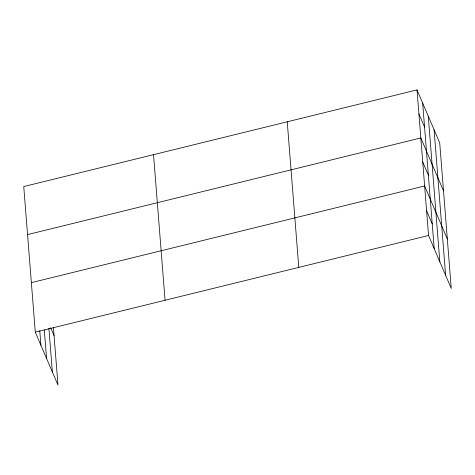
<?xml version="1.0" encoding="UTF-8"?>
<svg xmlns="http://www.w3.org/2000/svg" width="475" height="475" viewBox="0 0 475 475"><rect width="100%" height="100%" fill="white"/><g stroke="black" fill="none" stroke-linecap="round" stroke-linejoin="round"><path stroke-width="0.71" d="M417.014 89.9L428.557 235.493L451.25 288.444L439.707 142.85L417.014 89.9L23.75 186.556L35.292 332.15L57.986 385.1L53.426 327.59M27.556 234.602L420.826 137.946L443.519 190.897M31.368 282.649L424.632 185.992L447.325 238.943M35.292 332.15L428.557 235.493M418.92 113.923L424.561 127.086M422.726 161.969L428.373 175.132M426.592 210.74L432.238 223.903M50.682 327.72L54.061 335.599M434.085 129.722L445.621 275.31M428.284 116.191L439.826 261.784M422.661 103.063L434.197 248.657M287.238 121.796L298.781 267.389M153.526 154.66L165.068 300.253M48.895 328.296L52.357 371.973M44.312 330.054L46.562 358.447M39.775 330.754L40.933 345.313"/></g></svg>
